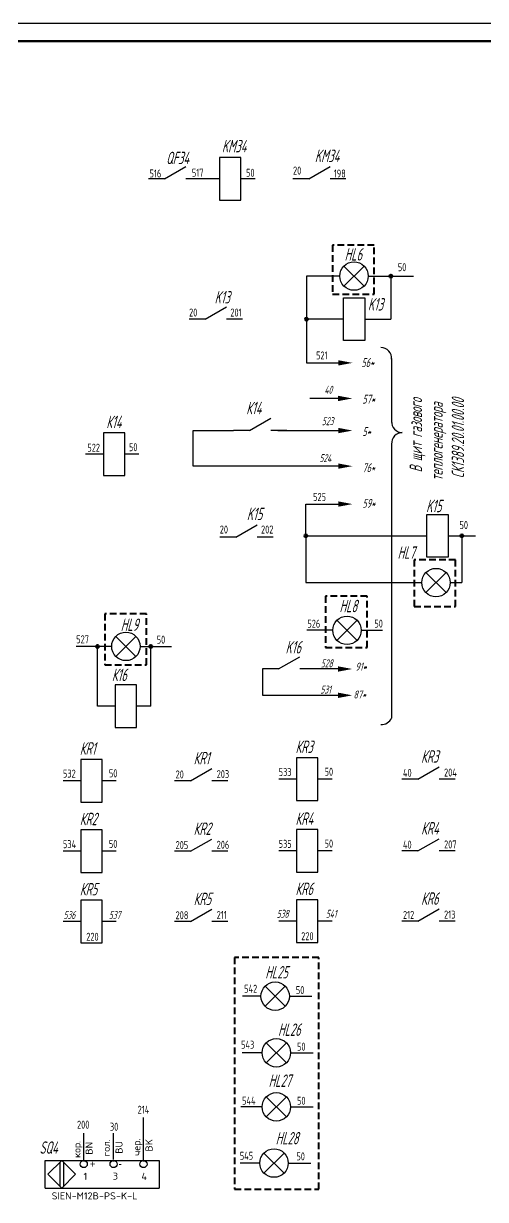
# Model space of a CAD drawing. Header units: millimetres. Extents: x 14016 to 19364, y 4274 to 5404.
# Drawn here: x 17187.4 to 17317.4, y 4536.9 to 4867.6 of the extents above; entities that cross this region are included whole.
import ezdxf

# ---------------------------------------------------------------- set-up
doc = ezdxf.new("R2010")
doc.units = ezdxf.units.MM
doc.header["$LTSCALE"] = 15
for name, pattern in [('DOT', [0.25, 0, -0.25]), ('HIDDEN2', [0.1875, 0.125, -0.0625]), ('K5LT_BASIC', [0])]:
    doc.linetypes.add(name, pattern=pattern)
for name, color, linetype, lineweight in [('0.35 TEXT', 7, 'Continuous', 35), ('0.4 ТЕКСТ', 7, 'Continuous', 40), ('LWT 0.6', 7, 'Continuous', 50), ('LWT 0.7', 7, 'Continuous', 70)]:
    doc.layers.add(name, color=color, linetype=linetype, lineweight=lineweight)
doc.styles.add('33', font='gost.shx', dxfattribs={"width": 0.7, "oblique": 15, "height": 3.5})
doc.styles.add('34', font='gost.shx', dxfattribs={"width": 0.8, "oblique": 15, "height": 3.5})
doc.styles.add('OPIS', font='TXT.SHX', dxfattribs={"height": 1.5})
doc.styles.add('OPSI', font='ISI-ROMANS_PL.SHX', dxfattribs={"height": 1.5})

# ---------------------------------------------------------------- blocks, each defined once
blk = doc.blocks.new('Реле')
at = {"linetype": 'K5LT_BASIC'}
for p, q in [((5, 6), (5, -6)), ((11, 6), (5, 6)), ((11, -6), (11, 6)), ((5, 0), (0, 0)), ((15, 0), (11, 0)), ((5, -6), (11, -6))]:
    blk.add_line(p, q, dxfattribs=at)
blk = doc.blocks.new('НР контакт')
at = {"linetype": 'K5LT_BASIC'}
for p, q in [((4.5, 0), (10.5, 3.46)), ((4.5, 0), (0, 0)), ((15, 0), (10.5, 0))]:
    blk.add_line(p, q, dxfattribs=at)

msp = doc.modelspace()

# ---------------------------------------------------------------- linework, layer by layer
for p, q in [((17583.63, 4867.56, -0.04), (16533.63, 4867.56, -0.04)), ((17277.59, 4793.71, -0.04), (17283.25, 4799.37, -0.04)), ((17277.59, 4799.37, -0.04), (17283.25, 4793.71, -0.04)), ((17276.42, 4796.54, -0.04), (17267.03, 4796.54, -0.04)), ((17267.03, 4796.54, -0.04), (17267.03, 4788.42, -0.04)), ((17284.42, 4796.54, -0.04), (17297.16, 4796.54, -0.04)), ((17290.79, 4796.54, -0.04), (17290.79, 4784.44, -0.04)), ((17267.03, 4788.42, -0.04), (17267.03, 4772.13, -0.04)), ((17277.42, 4778.44, -0.04), (17277.42, 4790.44, -0.04)), ((17277.42, 4790.44, -0.04), (17283.42, 4790.44, -0.04)), ((17283.42, 4790.44, -0.04), (17283.42, 4778.44, -0.04)), ((17277.42, 4784.44, -0.04), (17267.03, 4784.44, -0.04)), ((17283.42, 4784.44, -0.04), (17290.79, 4784.44, -0.04)), ((17283.42, 4778.44, -0.04), (17277.42, 4778.44, -0.04)), ((17267.03, 4772.13, -0.04), (17275.98, 4772.13, -0.04)), ((17291, 4773.4, -0.04), (17291, 4755.33, -0.04)), ((17275.95, 4762.13, -0.04), (17267.99, 4762.13, -0.04)), ((17235.16, 4753.1, -0.04), (17246.49, 4753.1, -0.04)), ((17235.16, 4743.1, -0.04), (17235.16, 4753.1, -0.04)), ((17258.99, 4753.1, -0.04), (17275.98, 4753.1, -0.04)), ((17291, 4749.31, -0.04), (17291, 4672.25, -0.04)), ((17275.97, 4743.1, -0.04), (17235.16, 4743.1, -0.04)), ((17266.86, 4723.47, -0.04), (17266.86, 4732.43, -0.04)), ((17266.86, 4732.43, -0.04), (17275.98, 4732.43, -0.04)), ((17300.92, 4717.47, -0.04), (17300.92, 4729.47, -0.04)), ((17300.92, 4729.47, -0.04), (17306.92, 4729.47, -0.04)), ((17306.92, 4729.47, -0.04), (17306.92, 4717.47, -0.04)), ((17266.86, 4723.47, -0.04), (17300.92, 4723.47, -0.04)), ((17266.86, 4723.47, -0.04), (17266.86, 4710.35, -0.04)), ((17306.92, 4723.47, -0.04), (17314.56, 4723.47, -0.04)), ((17310.74, 4723.47, -0.04), (17310.74, 4710.35, -0.04)), ((17306.92, 4717.47, -0.04), (17300.92, 4717.47, -0.04)), ((17300.64, 4707.52, -0.04), (17306.3, 4713.18, -0.04)), ((17300.64, 4713.18, -0.04), (17306.3, 4707.52, -0.04)), ((17266.86, 4710.35, -0.04), (17299.47, 4710.35, -0.04)), ((17307.47, 4710.35, -0.04), (17310.74, 4710.35, -0.04)), ((17275.62, 4694.09, -0.04), (17281.28, 4699.75, -0.04)), ((17275.62, 4699.75, -0.04), (17281.28, 4694.09, -0.04)), ((17274.45, 4696.92, -0.04), (17267.1, 4696.92, -0.04)), ((17282.45, 4696.92, -0.04), (17288.45, 4696.92, -0.04)), ((17213.41, 4689.57, -0.04), (17219.07, 4695.22, -0.04)), ((17213.41, 4695.22, -0.04), (17219.07, 4689.57, -0.04)), ((17212.24, 4692.39, -0.04), (17202.25, 4692.39, -0.04)), ((17208.24, 4675.55, -0.04), (17208.24, 4692.39, -0.04)), ((17220.24, 4692.39, -0.04), (17229.1, 4692.39, -0.04)), ((17223.24, 4675.55, -0.04), (17223.24, 4692.39, -0.04)), ((17254.65, 4686.05, -0.04), (17254.65, 4678.65, -0.04)), ((17275.93, 4686.05, -0.04), (17269.65, 4686.05, -0.04)), ((17254.65, 4678.65, -0.04), (17275.93, 4678.65, -0.04)), ((17255.41, 4591.2, -0.04), (17261.07, 4596.86, -0.04)), ((17255.41, 4596.86, -0.04), (17261.07, 4591.2, -0.04)), ((17254.24, 4594.03, -0.04), (17249.04, 4594.03, -0.04)), ((17262.24, 4594.03, -0.04), (17268.57, 4594.03, -0.04)), ((17255.74, 4575.29, -0.04), (17261.4, 4580.95, -0.04)), ((17255.74, 4580.95, -0.04), (17261.4, 4575.29, -0.04)), ((17254.57, 4578.12, -0.04), (17248.96, 4578.12, -0.04)), ((17262.57, 4578.12, -0.04), (17268.9, 4578.12, -0.04)), ((17255.74, 4560.09, -0.04), (17261.4, 4565.74, -0.04)), ((17255.74, 4565.74, -0.04), (17261.4, 4560.09, -0.04)), ((17254.57, 4562.91, -0.04), (17248.6, 4562.91, -0.04)), ((17262.57, 4562.91, -0.04), (17268.9, 4562.91, -0.04)), ((17221.19, 4547.85, -0.04), (17221.19, 4559.9, -0.04)), ((17204.38, 4547.85, -0.04), (17204.38, 4555.53, -0.04)), ((17212.78, 4548.08, -0.04), (17212.78, 4555.48, -0.04)), ((17193.57, 4547.82, -0.04), (17225.62, 4547.82, -0.04)), ((17193.57, 4540.08, -0.04), (17193.57, 4547.82, -0.04)), ((17198.18, 4547.82, -0.04), (17194.31, 4543.95, -0.04)), ((17197.64, 4547.28, -0.04), (17197.64, 4540.61, -0.04)), ((17198.18, 4547.82, -0.04), (17202.04, 4543.95, -0.04)), ((17198.71, 4547.28, -0.04), (17198.71, 4540.61, -0.04)), ((17204.38, 4547.82, -0.04), (17204.38, 4547.58, -0.04)), ((17212.78, 4547.82, -0.04), (17212.78, 4547.58, -0.04)), ((17221.19, 4547.82, -0.04), (17221.19, 4547.58, -0.04)), ((17225.62, 4547.82, -0.04), (17225.62, 4540.08, -0.04)), ((17253.92, 4547.1, -0.04), (17248.39, 4547.1, -0.04)), ((17255.09, 4544.28, -0.04), (17260.74, 4549.93, -0.04)), ((17255.09, 4549.93, -0.04), (17260.74, 4544.28, -0.04)), ((17261.92, 4547.1, -0.04), (17268.29, 4547.1, -0.04)), ((17194.31, 4543.95, -0.04), (17198.18, 4540.08, -0.04)), ((17202.04, 4543.95, -0.04), (17198.18, 4540.08, -0.04)), ((17193.57, 4540.08, -0.04), (17225.62, 4540.08, -0.04))]:
    msp.add_line(p, q)
at = {"elevation": -0.04}
for points in [[(17275.98, 4772.13, 1.5, 0, 0), (17279.98, 4772.13, 0, 0, 0)], [(17275.95, 4762.13, 1.5, 0, 0), (17279.95, 4762.13, 0, 0, 0)], [(17275.98, 4753.1, 1.5, 0, 0), (17279.98, 4753.09, 0, 0, 0)], [(17275.97, 4743.1, 1.5, 0, 0), (17279.97, 4743.09, 0, 0, 0)], [(17275.98, 4732.43, 1.5, 0, 0), (17279.98, 4732.42, 0, 0, 0)], [(17275.93, 4686.05, 1.5, 0, 0), (17279.93, 4686.05, 0, 0, 0)], [(17275.93, 4678.65, 1.5, 0, 0), (17279.93, 4678.64, 0, 0, 0)]]:
    msp.add_lwpolyline(points, format="xyseb", dxfattribs=at)
for centre, radius in [((17280.42, 4796.54, -0.04), 4), ((17303.47, 4710.35, -0.04), 4), ((17278.45, 4696.92, -0.04), 4), ((17216.24, 4692.39, -0.04), 4), ((17258.24, 4594.03, -0.04), 4), ((17258.57, 4578.12, -0.04), 4), ((17258.57, 4562.91, -0.04), 4), ((17257.92, 4547.1, -0.04), 4), ((17204.38, 4546.82, -0.04), 1), ((17212.78, 4546.82, -0.04), 1), ((17221.19, 4546.82, -0.04), 1)]:
    msp.add_circle(centre, radius)
for centre, radius, start, end in [((17288, 4773.4, -0.04), 3.01, 356.1125, 90), ((17294, 4755.53, -0.04), 3.01, 176.1125, 270), ((17294, 4749.52, -0.04), 3.01, 90, 183.8875), ((17288.07, 4673.65, -0.04), 3.25, 268.7882, 334.4304)]:
    msp.add_arc(centre, radius, start, end)
at = {"layer": '0.4 ТЕКСТ', "linetype": 'HIDDEN2', "elevation": -0.02}
for points in [[(17274.4, 4791.42), (17286.11, 4791.42), (17286.11, 4805.25), (17274.4, 4805.25)], [(17297.3, 4703.66), (17309.01, 4703.66), (17309.01, 4716.75), (17297.3, 4716.75)], [(17272.4, 4692.11), (17284.11, 4692.11), (17284.11, 4706.49), (17272.4, 4706.49)], [(17210.32, 4687.18), (17222.03, 4687.18), (17222.03, 4701.55), (17210.32, 4701.55)], [(17246.79, 4539.73), (17270.53, 4539.73), (17270.53, 4604.93), (17246.79, 4604.93)]]:
    msp.add_lwpolyline(points, close=True, dxfattribs=at)
at = {"layer": 'LWT 0.6'}
msp.add_line((16553.63, 4862.56, -0.04), (17578.63, 4862.56, -0.04), dxfattribs=at)
at = {"layer": 'LWT 0.7'}
for centre, start, end in [((17290.79, 4796.54, -0.04), 0, 180), ((17290.79, 4796.54, -0.04), 180, 0), ((17267.03, 4784.44, -0.04), 0, 180), ((17267.03, 4784.44, -0.04), 180, 0), ((17266.86, 4723.47, -0.04), 0, 180), ((17266.86, 4723.47, -0.04), 180, 0), ((17310.74, 4723.47, -0.04), 0, 180), ((17310.74, 4723.47, -0.04), 180, 0), ((17208.24, 4692.39, -0.04), 0, 180), ((17223.24, 4692.39, -0.04), 0, 180), ((17208.24, 4692.39, -0.04), 180, 0), ((17223.24, 4692.39, -0.04), 180, 0)]:
    msp.add_arc(centre, 0.375, start, end, dxfattribs=at)

# ---------------------------------------------------------------- block references
for name, p in [('Реле', (17237.61, 4823.86, -0.04)), ('НР контакт', (17222.61, 4823.86, -0.04)), ('НР контакт', (17263.16, 4823.86, -0.04)), ('НР контакт', (17234, 4784.44, -0.04)), ('НР контакт', (17246.49, 4753.1, -0.04)), ('Реле', (17204.91, 4746.46, -0.04)), ('НР контакт', (17242.64, 4723.14, -0.04)), ('НР контакт', (17254.65, 4686.05, -0.04)), ('Реле', (17208.24, 4675.55, -0.04)), ('Реле', (17198.55, 4654.63, -0.04)), ('Реле', (17259.23, 4655.08, -0.04)), ('НР контакт', (17229.88, 4654.63, -0.04)), ('НР контакт', (17293.85, 4655.08, -0.04)), ('Реле', (17198.55, 4634.78, -0.04)), ('Реле', (17259.23, 4634.87, -0.04)), ('НР контакт', (17229.88, 4634.78, -0.04)), ('НР контакт', (17293.85, 4634.87, -0.04)), ('Реле', (17198.55, 4615.04, -0.04)), ('Реле', (17259.23, 4615.14, -0.04)), ('НР контакт', (17229.88, 4615.04, -0.04)), ('НР контакт', (17293.85, 4615.14, -0.04))]:
    msp.add_blockref(name, p)

# ---------------------------------------------------------------- texts
at = {"lineweight": 0, "char_height": 2, "width": 19.057, "attachment_point": 1, "rotation": 90, "style": 'OPIS'}
for s, insert in [('гол.', (17209.73, 4548.95, -0.04)), ('чер.', (17218.3, 4549.17, -0.04)), ('BK', (17221.74, 4550.35, -0.04)), ('кор.', (17201.47, 4548.55, -0.04)), ('BN', (17204.88, 4549.48, -0.04)), ('BU', (17213.31, 4549.73, -0.04))]:
    msp.add_mtext(s, dxfattribs=dict(at, insert=insert))
at = {"linetype": 'DOT', "char_height": 2, "width": 1.7, "attachment_point": 1, "style": 'OPSI'}
for s, insert in [('+', (17206.09, 4547.87, -0.04)), ('-', (17214.19, 4547.93, -0.04))]:
    msp.add_mtext(s, dxfattribs=dict(at, insert=insert))
at = {"lineweight": 0, "insert": (17195.36, 4538.87, -0.04), "char_height": 2, "width": 19.057, "attachment_point": 1, "style": 'OPIS'}
msp.add_mtext('SIEN-M12B-PS-K-L', dxfattribs=at)
at = {"style": 'OPIS', "flags": 4}
for tag, p in [('1', (17204.33, 4542.37, -0.04)), ('3', (17212.56, 4542.45, -0.04)), ('4', (17220.61, 4542.37, -0.04))]:
    msp.add_attdef(tag, p, 'Z', height=2, dxfattribs=at)
at = {"layer": '0.35 TEXT', "oblique": 15}
for s, height, style, width, p in [('KM34', 3.5, '34', 0.75, (17243.24, 4831.33, -0.04)), ('QF34', 3.5, '34', 0.75, (17227.55, 4828.01, -0.04)), ('KM34', 3.5, '34', 0.75, (17269.39, 4828.6, -0.04)), ('HL6', 3.5, '34', 0.75, (17277.77, 4800.9, -0.04)), ('K13', 3.5, '34', 0.75, (17241.19, 4788.83, -0.04)), ('K13', 3.5, '34', 0.75, (17284.31, 4786.84, -0.04)), ('56*', 2.5, '33', 0.8, (17282.49, 4770.96, -0.04)), ('57*', 2.5, '33', 0.8, (17282.78, 4760.67, -0.04)), ('К14', 3.5, '34', 0.75, (17250.08, 4757.69, -0.04)), ('К14', 3.5, '34', 0.75, (17210.72, 4753.77, -0.04)), ('5*', 2.5, '33', 0.8, (17282.78, 4751.57, -0.04)), ('76*', 2.5, '33', 0.8, (17282.78, 4741.39, -0.04)), ('59*', 2.5, '33', 0.8, (17282.78, 4731.39, -0.04)), ('K15', 3.5, '34', 0.75, (17300.69, 4730.13, -0.04)), ('K15', 3.5, '34', 0.75, (17250.26, 4727.9, -0.04)), ('HL7', 3.5, '34', 0.75, (17292.67, 4717.03, -0.04)), ('HL8', 3.5, '34', 0.75, (17276.33, 4702.01, -0.04)), ('HL9', 3.5, '34', 0.75, (17214.79, 4696.75, -0.04)), ('K16', 3.5, '34', 0.75, (17261.15, 4690.41, -0.04)), ('К16', 3.5, '34', 0.75, (17212.28, 4682.64, -0.04)), ('91*', 2.25, '33', 0.8, (17280.79, 4685.58, -0.04)), ('87*', 2.25, '33', 0.8, (17280.25, 4677.74, -0.04)), ('КR1', 3.5, '34', 0.75, (17203.27, 4661.97, -0.04)), ('КR1', 3.5, '34', 0.75, (17235.3, 4659.25, -0.04)), ('КR3', 3.5, '34', 0.75, (17263.95, 4662.42, -0.04)), ('КR3', 3.5, '34', 0.75, (17299.28, 4659.7, -0.04)), ('КR2', 3.5, '34', 0.75, (17203.27, 4642.12, -0.04)), ('КR2', 3.5, '34', 0.75, (17235.3, 4639.39, -0.04)), ('КR4', 3.5, '34', 0.75, (17263.95, 4642.21, -0.04)), ('КR4', 3.5, '34', 0.75, (17299.28, 4639.49, -0.04)), ('КR5', 3.5, '34', 0.75, (17203.27, 4622.38, -0.04)), ('КR5', 3.5, '34', 0.75, (17235.3, 4619.66, -0.04)), ('КR6', 3.5, '34', 0.75, (17263.95, 4622.48, -0.04)), ('КR6', 3.5, '34', 0.75, (17299.28, 4619.75, -0.04)), ('HL25', 3.5, '34', 0.75, (17255.45, 4599.02, -0.04)), ('HL26', 3.5, '34', 0.75, (17259.05, 4582.88, -0.04)), ('HL27', 3.5, '34', 0.75, (17256.39, 4568.53, -0.04)), ('HL28', 3.5, '34', 0.75, (17258.38, 4552.36, -0.04)), ('SQ4', 3.5, '34', 0.75, (17191.94, 4549.72, -0.04))]:
    msp.add_text(s, height=height, dxfattribs=dict(at, style=style, width=width)).set_placement(p)
at = {"layer": '0.35 TEXT', "style": '33', "width": 0.774574}
for s, p in [('516', (17222.89, 4824.26, -0.04)), ('517', (17234.8, 4824.48, -0.04)), ('50', (17250.04, 4824.45, -0.04)), ('20', (17263.26, 4825.08, -0.04)), ('198', (17274.71, 4824.26, -0.04)), ('50', (17292.73, 4797.9, -0.04)), ('20', (17234.02, 4785.16, -0.04)), ('201', (17245.63, 4785.16, -0.04)), ('521', (17269.75, 4773.1, -0.04)), ('522', (17205.4, 4747.15, -0.04)), ('50', (17217.11, 4747.29, -0.04)), ('525', (17268.91, 4733.3, -0.04)), ('20', (17242.65, 4724.14, -0.04)), ('202', (17254.26, 4724.14, -0.04)), ('50', (17310.09, 4725.4, -0.04)), ('526', (17267.3, 4697.67, -0.04)), ('50', (17286.14, 4697.69, -0.04)), ('527', (17202.27, 4693.28, -0.04)), ('50', (17224.91, 4693.17, -0.04)), ('532', (17198.54, 4655.51, -0.04)), ('50', (17211.46, 4655.58, -0.04)), ('20', (17230.22, 4655.27, -0.04)), ('203', (17241.78, 4655.35, -0.04)), ('533', (17259.22, 4655.96, -0.04)), ('50', (17272.15, 4656.03, -0.04)), ('40', (17294.19, 4655.72, -0.04)), ('204', (17305.75, 4655.8, -0.04)), ('534', (17198.54, 4635.66, -0.04)), ('50', (17211.46, 4635.73, -0.04)), ('205', (17230.22, 4635.41, -0.04)), ('206', (17241.78, 4635.5, -0.04)), ('535', (17259.22, 4635.75, -0.04)), ('50', (17272.15, 4635.82, -0.04)), ('40', (17294.19, 4635.51, -0.04)), ('207', (17305.75, 4635.59, -0.04)), ('208', (17230.22, 4615.68, -0.04)), ('211', (17241.78, 4615.76, -0.04)), ('212', (17294.19, 4615.77, -0.04)), ('213', (17305.75, 4615.86, -0.04)), ('220', (17205.09, 4609.62, -0.04)), ('220', (17265.56, 4609.78, -0.04)), ('542', (17249.52, 4595.01, -0.04)), ('50', (17264.05, 4594.63, -0.04)), ('543', (17248.65, 4579.28, -0.04)), ('50', (17264.38, 4578.71, -0.04)), ('544', (17248.94, 4563.54, -0.04)), ('50', (17264.38, 4563.51, -0.04)), ('214', (17219.54, 4560.99, -0.04)), ('200', (17202.5, 4556.78, -0.04)), ('30', (17211.75, 4556.2, -0.04)), ('545', (17248.28, 4548.02, -0.04)), ('50', (17264.21, 4547.86, -0.04))]:
    msp.add_text(s, height=2.25, dxfattribs=at).set_placement(p)
at = {"layer": '0.35 TEXT', "style": '34', "oblique": 15, "width": 0.75}
for s, p in [('В щит газового', (17299.57, 4741.35, -0.04)), ('СК1389.20.01.00.00', (17311.4, 4739.73, -0.04)), ('теплогенератора', (17305.4, 4738.97, -0.04))]:
    msp.add_text(s, height=3.5, rotation=90, dxfattribs=at).set_placement(p)
at = {"layer": '0.35 TEXT', "char_height": 2.25, "width": 8.6311, "attachment_point": 1, "style": '33'}
for s, insert in [('40', (17272.09, 4765.68, -0.04)), ('528', (17271.09, 4688.76, -0.04)), ('531', (17270.96, 4681.39, -0.04))]:
    msp.add_mtext(s, dxfattribs=dict(at, insert=insert))
at = {"layer": '0.35 TEXT', "color": 6, "char_height": 2.25, "width": 8.6311, "attachment_point": 1, "style": '33'}
for s, insert in [('523', (17271.37, 4756.86, -0.04)), ('524', (17270.68, 4746.46, -0.04)), ('536', (17198.69, 4618, -0.04)), ('537', (17211.43, 4617.98, -0.04)), ('538', (17258.66, 4618.32, -0.04)), ('541', (17272.47, 4618.33, -0.04))]:
    msp.add_mtext(s, dxfattribs=dict(at, insert=insert))

doc.saveas('drawing.dxf')
